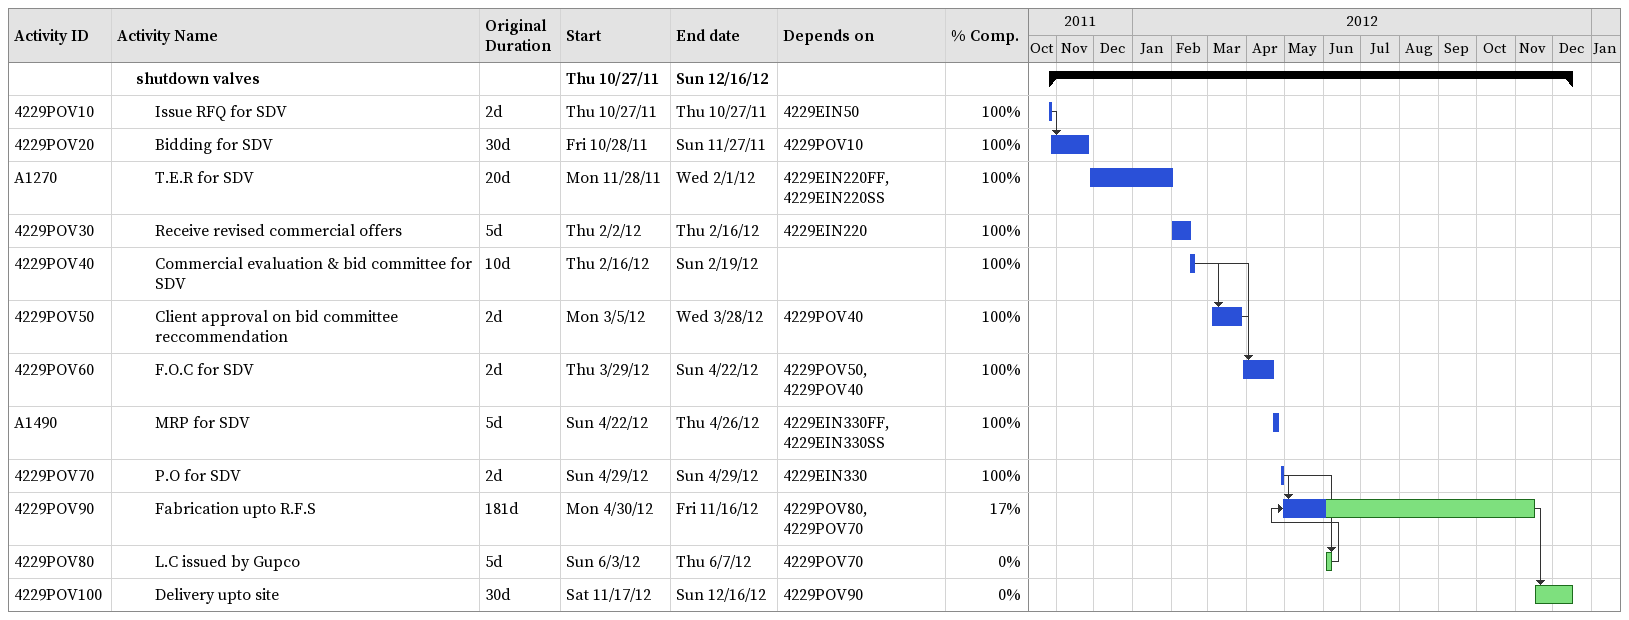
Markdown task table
| ID | Level | Task | Original duration | Start | Finish | Predecessors | % complete |
|---|---|---|---|---|---|---|---|
|  | 2 | **shutdown valves** |  | 2011-10-27 | 2012-12-16 |  |  |
| 4229POV10 | 3 | Issue RFQ for SDV | 2d | 2011-10-27 | 2011-10-27 | 4229EIN50 | 100 |
| 4229POV20 | 3 | Bidding for SDV | 30d | 2011-10-28 | 2011-11-27 | 4229POV10 | 100 |
| A1270 | 3 | T.E.R for SDV | 20d | 2011-11-28 | 2012-02-01 | 4229EIN220FF, 4229EIN220SS | 100 |
| 4229POV30 | 3 | Receive revised commercial offers | 5d | 2012-02-02 | 2012-02-16 | 4229EIN220 | 100 |
| 4229POV40 | 3 | Commercial evaluation & bid committee for SDV | 10d | 2012-02-16 | 2012-02-19 |  | 100 |
| 4229POV50 | 3 | Client approval on bid committee reccommendation | 2d | 2012-03-05 | 2012-03-28 | 4229POV40 | 100 |
| 4229POV60 | 3 | F.O.C for SDV | 2d | 2012-03-29 | 2012-04-22 | 4229POV50, 4229POV40 | 100 |
| A1490 | 3 | MRP for SDV | 5d | 2012-04-22 | 2012-04-26 | 4229EIN330FF, 4229EIN330SS | 100 |
| 4229POV70 | 3 | P.O for SDV | 2d | 2012-04-29 | 2012-04-29 | 4229EIN330 | 100 |
| 4229POV90 | 3 | Fabrication upto R.F.S | 181d | 2012-04-30 | 2012-11-16 | 4229POV80, 4229POV70 | 17 |
| 4229POV80 | 3 | L.C issued by Gupco | 5d | 2012-06-03 | 2012-06-07 | 4229POV70 | 0 |
| 4229POV100 | 3 | Delivery upto site | 30d | 2012-11-17 | 2012-12-16 | 4229POV90 | 0 |
